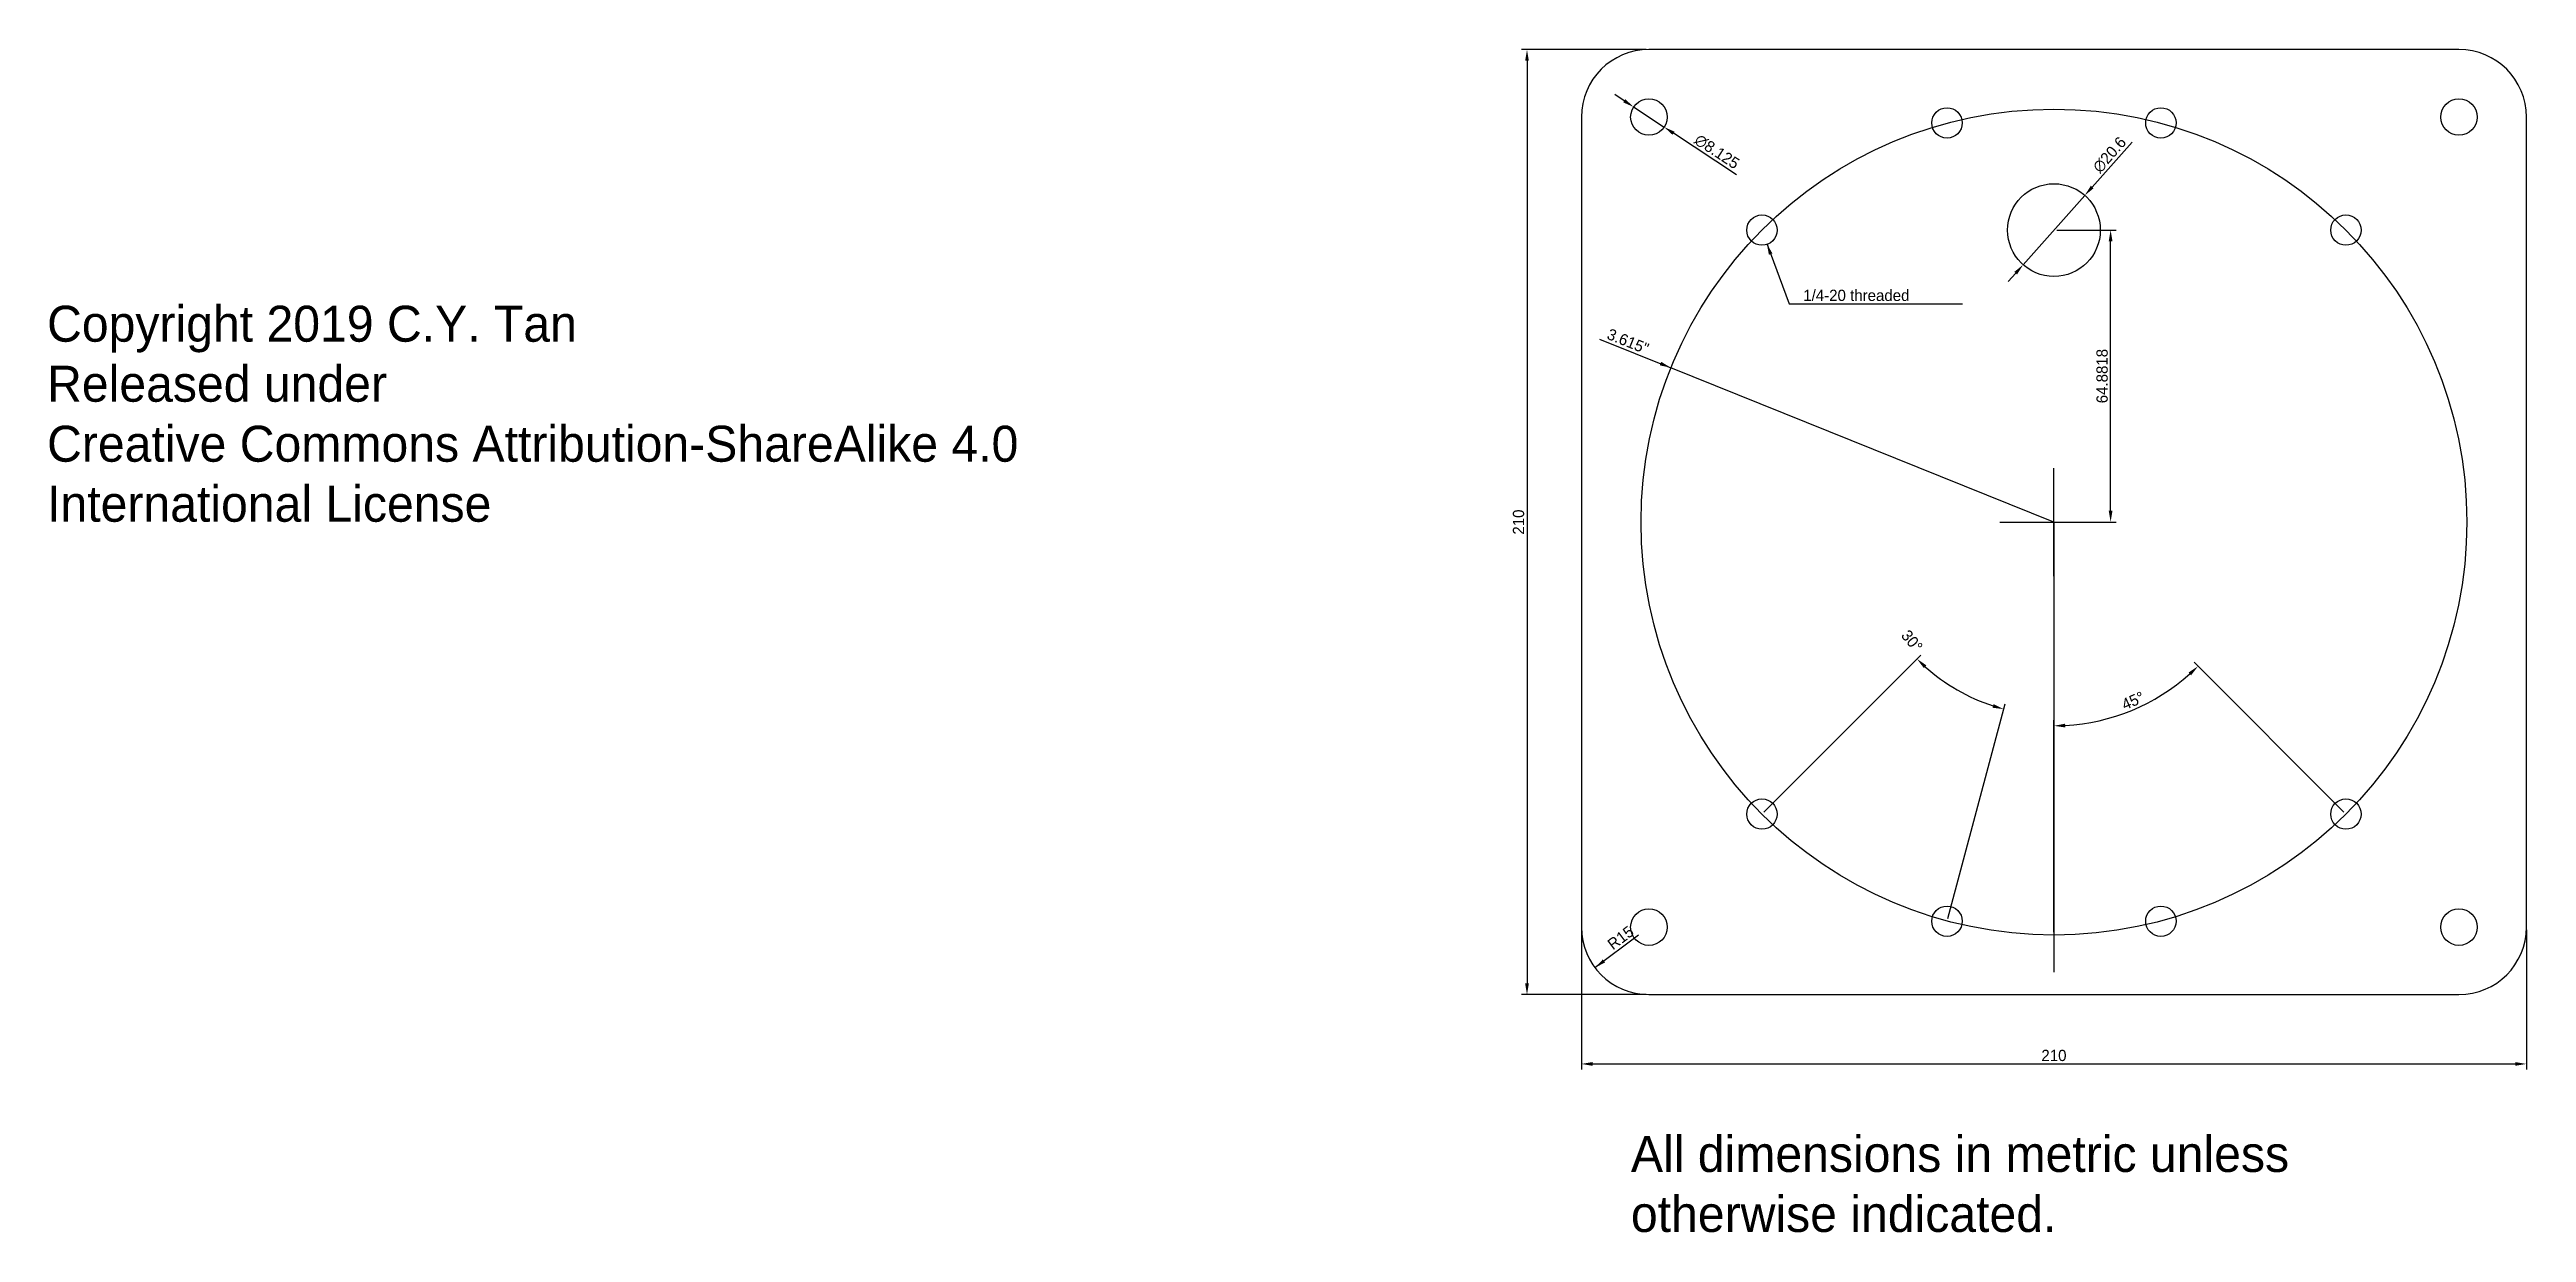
# Model space of a CAD drawing. Extents: x -202 to 349, y 64 to 327.
import ezdxf

# ---------------------------------------------------------------- set-up
doc = ezdxf.new("R2010")
doc.units = 0
doc.layers.get('0').update_dxf_attribs({"linetype": 'CONTINUOUS'})
doc.layers.get('DEFPOINTS').update_dxf_attribs({"linetype": 'CONTINUOUS'})
doc.dimstyles.get("Standard").update_dxf_attribs({"dimtxt": 0.18, "dimasz": 0.18, "dimexe": 0.18, "dimexo": 0.0625, "dimgap": 0.09, "dimtad": 0, "dimtih": 1, "dimtoh": 1, "dimdec": 4, "dimzin": 0, "dimtxsty": 'STANDARD', "dimcen": 0.09, "dimazin": 3, "dimtfac": 1, "dimtdec": 4, "dimtofl": 0, "dimtmove": 0, "dimatfit": 3, "dimtolj": 1, "dimtzin": 0})

# ---------------------------------------------------------------- blocks, each defined once
blk = doc.blocks.new('*D2')
at = {"color": 0, "linetype": 'BYBLOCK'}
for p in [(142.669904, 262.965968), (243.625719, 222.295497)]:
    blk.add_line(p, (158.515737, 256.582408), dxfattribs=at)
blk.add_solid([(156.352532, 257.903071), (156.041138, 257.130103), (158.515737, 256.582408)], dxfattribs=at)
at = {"layer": 'DEFPOINTS', "color": 0, "linetype": 'BYBLOCK'}
for p in [(158.515737, 256.582408), (243.625719, 222.295497)]:
    blk.add_point(p, dxfattribs=at)
at = {"color": 0, "linetype": 'BYBLOCK', "insert": (148.974553, 262.447544), "char_height": 2.5, "attachment_point": 5, "rotation": 338.0577439}
blk.add_mtext('\\A1;3.615"', dxfattribs=at)
blk = doc.blocks.new('*D6')
at = {"color": 0, "linetype": 'BYBLOCK'}
for p, q in [((148.143939, 315.903335), (146.055642, 317.27775)), ((150.232236, 314.528921), (157.019202, 310.062074)), ((173.092692, 299.483294), (159.107499, 308.68766))]:
    blk.add_line(p, q, dxfattribs=at)
for points in [[(148.373008, 316.251385), (147.91487, 315.555286), (150.232236, 314.528921)], [(159.336568, 309.035709), (158.87843, 308.33961), (157.019202, 310.062074)]]:
    blk.add_solid(points, dxfattribs=at)
at = {"layer": 'DEFPOINTS', "color": 0, "linetype": 'BYBLOCK'}
for p in [(150.232236, 314.528921), (157.019202, 310.062074)]:
    blk.add_point(p, dxfattribs=at)
at = {"color": 0, "linetype": 'BYBLOCK', "insert": (168.728735, 304.600087), "char_height": 2.5, "attachment_point": 5, "rotation": 326.6490481}
blk.add_mtext('\\A1;∅8.125', dxfattribs=at)
blk = doc.blocks.new('*D7')
at = {"color": 0, "linetype": 'BYBLOCK'}
blk.add_line((151.294876, 130.542183), (141.638524, 123.278449), dxfattribs=at)
blk.add_solid([(143.385916, 125.114268), (143.886863, 124.448313), (141.638524, 123.278449)], dxfattribs=at)
at = {"layer": 'DEFPOINTS', "color": 0, "linetype": 'BYBLOCK'}
for p in [(153.625719, 132.295497), (141.638524, 123.278449)]:
    blk.add_point(p, dxfattribs=at)
at = {"color": 0, "linetype": 'BYBLOCK', "insert": (147.337435, 129.911557), "char_height": 2.5, "attachment_point": 5, "rotation": 36.95137227}
blk.add_mtext('\\A1;R15', dxfattribs=at)
blk = doc.blocks.new('*D8')
at = {"color": 0, "linetype": 'BYBLOCK'}
for p, q in [((244.250719, 287.177318), (257.465644, 287.177318)), ((256.215644, 224.795497), (256.215644, 284.677318)), ((244.250719, 222.295497), (257.465644, 222.295497))]:
    blk.add_line(p, q, dxfattribs=at)
for points in [[(255.798977, 284.677318), (256.63231, 284.677318), (256.215644, 287.177318)], [(255.798977, 224.795497), (256.63231, 224.795497), (256.215644, 222.295497)]]:
    blk.add_solid(points, dxfattribs=at)
at = {"layer": 'DEFPOINTS', "color": 0, "linetype": 'BYBLOCK'}
for p in [(243.625719, 287.177318), (256.215644, 287.177318), (243.625719, 222.295497)]:
    blk.add_point(p, dxfattribs=at)
at = {"color": 0, "linetype": 'BYBLOCK', "insert": (254.340644, 254.736408), "char_height": 2.5, "attachment_point": 5, "rotation": 90}
blk.add_mtext('\\A1;64.8818', dxfattribs=at)
blk = doc.blocks.new('*D9')
at = {"color": 0, "linetype": 'BYBLOCK'}
for p, q in [((260.983465, 306.713432), (252.127472, 296.746027)), ((236.784465, 279.477497), (250.466974, 294.877138)), ((235.123966, 277.608609), (233.463467, 275.73972))]:
    blk.add_line(p, q, dxfattribs=at)
for points in [[(251.815991, 297.022776), (252.438954, 296.469277), (250.466974, 294.877138)], [(234.812484, 277.885358), (235.435447, 277.331859), (236.784465, 279.477497)]]:
    blk.add_solid(points, dxfattribs=at)
at = {"layer": 'DEFPOINTS', "color": 0, "linetype": 'BYBLOCK'}
for p in [(250.466974, 294.877138), (236.784465, 279.477497)]:
    blk.add_point(p, dxfattribs=at)
at = {"color": 0, "linetype": 'BYBLOCK', "insert": (255.984052, 303.909548), "char_height": 2.5, "attachment_point": 5, "rotation": 48.37906503}
blk.add_mtext('\\A1;∅20.6', dxfattribs=at)
blk = doc.blocks.new('*D10')
at = {"color": 0, "linetype": 'BYBLOCK'}
for p, q in [((153.000719, 327.295497), (125.280103, 327.295497)), ((126.530103, 324.795497), (126.530103, 119.795497)), ((153.000719, 117.295497), (125.280103, 117.295497))]:
    blk.add_line(p, q, dxfattribs=at)
for points in [[(126.113437, 324.795497), (126.94677, 324.795497), (126.530103, 327.295497)], [(126.113437, 119.795497), (126.94677, 119.795497), (126.530103, 117.295497)]]:
    blk.add_solid(points, dxfattribs=at)
at = {"layer": 'DEFPOINTS', "color": 0, "linetype": 'BYBLOCK'}
for p in [(153.625719, 327.295497), (126.530103, 117.295497), (153.625719, 117.295497)]:
    blk.add_point(p, dxfattribs=at)
at = {"color": 0, "linetype": 'BYBLOCK', "insert": (124.655103, 222.295497), "char_height": 2.5, "attachment_point": 5, "rotation": 90}
blk.add_mtext('\\A1;210', dxfattribs=at)
blk = doc.blocks.new('*D11')
at = {"color": 0, "linetype": 'BYBLOCK'}
for p, q in [((138.625719, 131.670497), (138.625719, 100.640259)), ((348.625719, 131.670497), (348.625719, 100.640259)), ((141.125719, 101.890259), (346.125719, 101.890259))]:
    blk.add_line(p, q, dxfattribs=at)
for points in [[(141.125719, 102.306926), (141.125719, 101.473592), (138.625719, 101.890259)], [(346.125719, 102.306926), (346.125719, 101.473592), (348.625719, 101.890259)]]:
    blk.add_solid(points, dxfattribs=at)
at = {"layer": 'DEFPOINTS', "color": 0, "linetype": 'BYBLOCK'}
for p in [(138.625719, 132.295497), (348.625719, 132.295497), (348.625719, 101.890259)]:
    blk.add_point(p, dxfattribs=at)
at = {"color": 0, "linetype": 'BYBLOCK', "insert": (243.625719, 103.765259), "char_height": 2.5, "attachment_point": 5}
blk.add_mtext('\\A1;210', dxfattribs=at)
blk = doc.blocks.new('*D12')
at = {"color": 0, "linetype": 'BYBLOCK'}
for p, q in [((179.185841, 157.855619), (214.078855, 192.748634)), ((220.022457, 134.206926), (232.810816, 181.933731))]:
    blk.add_line(p, q, dxfattribs=at)
blk.add_arc((243.625719, 222.295497), 43.035575, 228.328864, 251.671136, dxfattribs=at)
for points in [[(214.727393, 189.846014), (215.299285, 190.452136), (213.194972, 191.86475)], [(230.211777, 181.842405), (229.972805, 181.044071), (232.487293, 180.726324)]]:
    blk.add_solid(points, dxfattribs=at)
at = {"layer": 'DEFPOINTS', "color": 0, "linetype": 'BYBLOCK'}
for p in [(243.625719, 222.295497), (225.438099, 183.29202), (178.743899, 157.413677), (219.860696, 133.603222)]:
    blk.add_point(p, dxfattribs=at)
at = {"color": 0, "linetype": 'BYBLOCK', "insert": (212.065275, 195.873322), "char_height": 2.5, "attachment_point": 5, "rotation": 309.93581407}
blk.add_mtext('\\A1;30°', dxfattribs=at)
blk = doc.blocks.new('*D13')
at = {"color": 0, "linetype": 'BYBLOCK'}
for p, q in [((308.065597, 157.855619), (274.759778, 191.161438)), ((243.625719, 131.163747), (243.625719, 178.265289))]:
    blk.add_line(p, q, dxfattribs=at)
blk.add_arc((243.625719, 222.295497), 45.280209, 273.163803, 311.836197, dxfattribs=at)
for points in [[(273.541386, 188.861911), (274.11415, 188.256613), (275.643662, 190.277555)], [(246.136269, 176.667795), (246.113264, 177.500811), (243.625719, 177.015289)]]:
    blk.add_solid(points, dxfattribs=at)
at = {"layer": 'DEFPOINTS', "color": 0, "linetype": 'BYBLOCK'}
for p in [(243.625719, 222.295497), (255.345099, 178.558174), (308.507539, 157.413677), (243.625719, 130.538747)]:
    blk.add_point(p, dxfattribs=at)
at = {"color": 0, "linetype": 'BYBLOCK', "insert": (261.187375, 182.601664), "char_height": 2.5, "attachment_point": 5, "rotation": 23.86593001}
blk.add_mtext('\\A1;45°', dxfattribs=at)

msp = doc.modelspace()

# ---------------------------------------------------------------- linework, layer by layer
for p, q in [((333.625719, 327.295497), (153.625719, 327.295497)), ((138.625719, 312.295497), (138.625719, 132.295497)), ((348.625719, 132.295497), (348.625719, 312.295497)), ((153.625719, 117.295497), (333.625719, 117.295497))]:
    msp.add_line(p, q)
at = {"color": 2}
for p, q in [((243.625719, 210.295497), (243.625719, 234.295497)), ((231.625719, 222.295497), (255.625719, 222.295497)), ((243.625719, 222.295497), (243.625719, 122.302936))]:
    msp.add_line(p, q, dxfattribs=at)
for centre, radius in [((153.625719, 312.295497), 4.0625), ((219.860696, 310.987773), 3.3782), ((267.390743, 310.987773), 3.3782), ((333.625719, 312.295497), 4.0625), ((243.625719, 287.177318), 10.3), ((178.743899, 287.177318), 3.3782), ((308.507539, 287.177318), 3.3782), ((178.743899, 157.413677), 3.3782), ((308.507539, 157.413677), 3.3782), ((153.625719, 132.295497), 4.0625), ((219.860696, 133.603222), 3.3782), ((267.390743, 133.603222), 3.3782), ((333.625719, 132.295497), 4.0625)]:
    msp.add_circle(centre, radius)
msp.add_circle((243.625719, 222.295497), 91.75675, dxfattribs=at)
for centre, start, end in [((153.625719, 312.295497), 90, 180), ((333.625719, 312.295497), 0, 90), ((153.625719, 132.295497), 180, 270), ((333.625719, 132.295497), 270, 0)]:
    msp.add_arc(centre, 15, start, end)

# ---------------------------------------------------------------- texts
for s, p in [('Copyright 2019 C.Y. Tan', (-202.32874, 262.373625)), ('Released under', (-202.32874, 249.040292)), ('Creative Commons Attribution-ShareAlike 4.0', (-202.32874, 235.706958)), ('International License', (-202.32874, 222.373625)), ('All dimensions in metric unless', (149.623191, 77.893617)), ('otherwise indicated.', (149.623191, 64.560284))]:
    msp.add_text(s, height=8).set_placement(p)
at = {"insert": (187.915924, 272.655502), "char_height": 2.5, "attachment_point": 4}
msp.add_mtext('\\A1;1/4-20 threaded', dxfattribs=at)

# ---------------------------------------------------------------- dimensions: what is measured, and where the dimension line sits
for base, p1, p2, picture, middle in [((126.530103, 117.295497), (153.625719, 327.295497), (153.625719, 117.295497), '*D10', (124.655103, 222.295497)), ((256.215644, 287.177318), (243.625719, 222.295497), (243.625719, 287.177318), '*D8', (254.340644, 254.736408))]:
    dim = msp.add_linear_dim(base=base, p1=p1, p2=p2, angle=90, dimstyle='STANDARD', override={"dimtxt": 2.5, "dimasz": 2.5, "dimexe": 1.25, "dimexo": 0.625, "dimgap": 0.625, "dimtad": 1, "dimtih": 0, "dimtoh": 0, "dimzin": 8, "dimcen": 2.5, "dimtofl": 1})
    dim.commit()
    dim.dimension.update_dxf_attribs({"geometry": picture, "text_midpoint": middle})
for p1, p2, picture, middle in [((150.232236, 314.528921), (157.019202, 310.062074), '*D6', (167.697925, 303.033864)), ((236.784465, 279.477497), (250.466974, 294.877138), '*D9', (257.385718, 302.664174))]:
    dim = msp.add_diameter_dim_2p(p1=p1, p2=p2, dimstyle='STANDARD', override={"dimtxt": 2.5, "dimasz": 2.5, "dimexe": 1.25, "dimexo": 0.625, "dimgap": 0.625, "dimtad": 1, "dimtih": 0, "dimtoh": 0, "dimzin": 8, "dimcen": 2.5, "dimtofl": 1})
    dim.commit()
    dim.dimension.update_dxf_attribs({"geometry": picture, "text_midpoint": middle, "dimtype": 163})
at = {"color": 2}
dim = msp.add_radius_dim(center=(243.625719, 222.295497), mpoint=(158.515737, 256.582408), text='3.615"', dimstyle='STANDARD', override={"dimtxt": 2.5, "dimasz": 2.5, "dimexe": 1.25, "dimexo": 0.625, "dimgap": 0.625, "dimtad": 1, "dimtih": 0, "dimtoh": 0, "dimzin": 8, "dimcen": 2.5, "dimtofl": 1}, dxfattribs=at)
dim.commit()
dim.dimension.update_dxf_attribs({"geometry": '*D2', "text_midpoint": (148.273918, 260.708367), "dimtype": 164})
for base, p1, p2, picture, middle in [((225.438099, 183.29202), (178.743899, 157.413677), (219.860696, 133.603222), '*D12', (210.627593, 194.669705)), ((255.345099, 178.558174), (243.625719, 130.538747), (308.507539, 157.413677), '*D13', (261.945996, 180.886986))]:
    dim = msp.add_angular_dim_3p(base=base, center=(243.625719, 222.295497), p1=p1, p2=p2, dimstyle='STANDARD', override={"dimtxt": 2.5, "dimasz": 2.5, "dimexe": 1.25, "dimexo": 0.625, "dimgap": 0.625, "dimtad": 1, "dimtih": 0, "dimtoh": 0, "dimzin": 8, "dimcen": 2.5, "dimtofl": 1})
    dim.commit()
    dim.dimension.update_dxf_attribs({"geometry": picture, "text_midpoint": middle, "dimtype": 165})
dim = msp.add_linear_dim(base=(348.625719, 101.890259), p1=(138.625719, 132.295497), p2=(348.625719, 132.295497), dimstyle='STANDARD', override={"dimtxt": 2.5, "dimasz": 2.5, "dimexe": 1.25, "dimexo": 0.625, "dimgap": 0.625, "dimtad": 1, "dimtih": 0, "dimtoh": 0, "dimzin": 8, "dimcen": 2.5, "dimtofl": 1})
dim.commit()
dim.dimension.update_dxf_attribs({"geometry": '*D11', "text_midpoint": (243.625719, 103.765259)})
dim = msp.add_radius_dim(center=(153.625719, 132.295497), mpoint=(141.638524, 123.278449), dimstyle='STANDARD', override={"dimtxt": 2.5, "dimasz": 2.5, "dimexe": 1.25, "dimexo": 0.625, "dimgap": 0.625, "dimtad": 1, "dimtih": 0, "dimtoh": 0, "dimzin": 8, "dimcen": 2.5, "dimtofl": 1})
dim.commit()
dim.dimension.update_dxf_attribs({"geometry": '*D7', "text_midpoint": (148.464566, 128.413157), "dimtype": 164})

# ---------------------------------------------------------------- leaders
at = {"annotation_type": 0, "has_hookline": 1, "hookline_direction": 0, "text_width": 35.416667}
msp.add_leader([(179.804926, 284.181584), (184.790924, 270.780502), (187.290924, 270.780502)], dimstyle='STANDARD', override={"dimtxt": 2.5, "dimasz": 2.5, "dimexe": 1.25, "dimexo": 0.625, "dimgap": 0.625, "dimtad": 1, "dimtih": 0, "dimtoh": 0, "dimzin": 8, "dimcen": 2.5, "dimtofl": 1}, dxfattribs=at)

doc.saveas('drawing.dxf')
